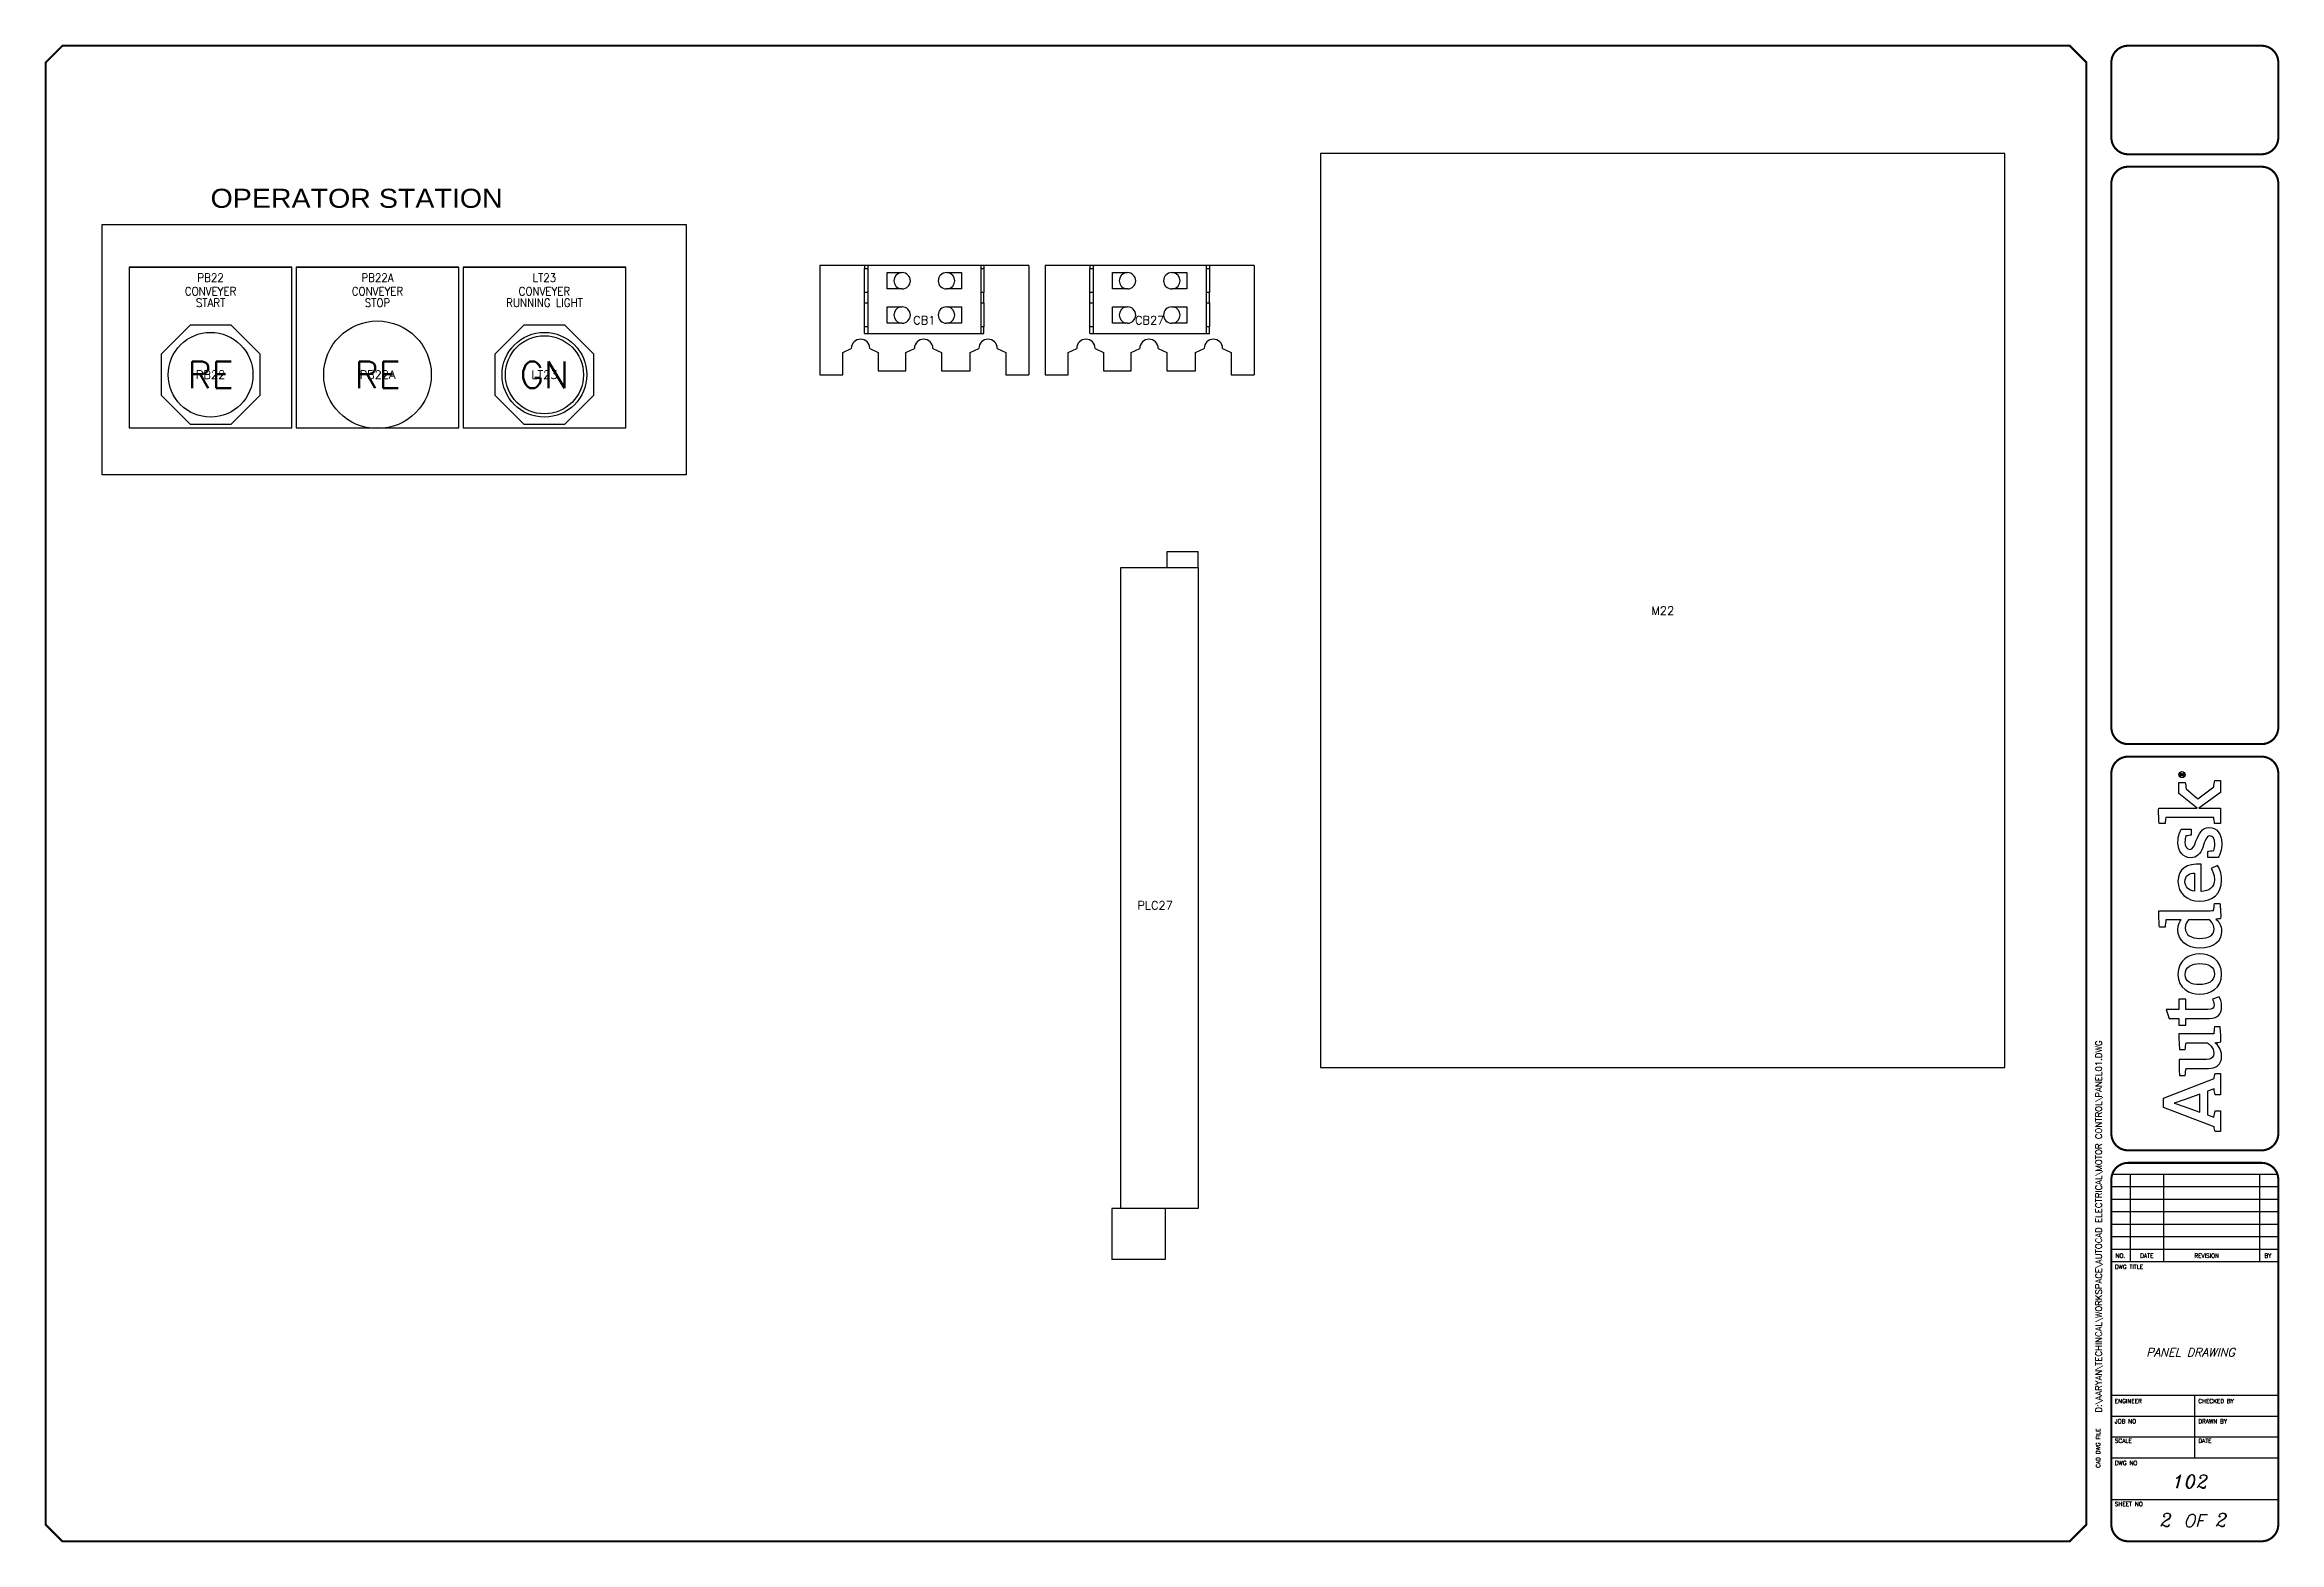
# Model space of a CAD drawing. Header units: inches. Extents: x 0 to 33.5, y 0 to 22.4.
import ezdxf
from ezdxf.enums import TextEntityAlignment as Align

# ---------------------------------------------------------------- set-up
doc = ezdxf.new("R2010")
doc.units = ezdxf.units.IN
doc.header["$MEASUREMENT"] = 0
for name, color, linetype in [('LAYER_1', 160, 'Continuous'), ('PMISC', 7, 'Continuous'), ('PNPD', 7, 'Continuous'), ('PNPG', 72, 'Continuous'), ('PNPT', 7, 'Continuous'), ('PSYMS', 7, 'Continuous'), ('PTAG', 150, 'Continuous'), ('SYMS', 7, 'Continuous'), ('TITLE', 7, 'Continuous')]:
    doc.layers.add(name, color=color, linetype=linetype)
doc.styles.add('ITALIC', font='ITALIC')
doc.styles.add('SIMPLEX', font='SIMPLEX')
doc.styles.add('WD', font='romans.shx')

# ---------------------------------------------------------------- blocks, each defined once
blk = doc.blocks.new('AI9-BLK2')
at = {"layer": 'LAYER_1', "color": 7}
blk.add_circle((0, 0), 2.03, dxfattribs=at)
blk.add_open_spline([(1.7, 0), (1.7, -1), (1, -1.8), (0, -1.8), (-1, -1.8), (-1.7, -1), (-1.7, 0), (-1.7, 1), (-1, 1.8), (0, 1.8), (1, 1.8), (1.7, 1), (1.7, 0)], degree=3, knots=[0, 0, 0, 0, 1, 1, 1, 2, 2, 2, 3, 3, 3, 4, 4, 4, 4], dxfattribs=at)
blk = doc.blocks.new('AI9-BLK1')
at = {"layer": 'LAYER_1', "color": 7}
for points, knots in [([(0.7, -1.1), (0.7, -1.1), (0.2, -0.4), (0.2, -0.4), (0.1, -0.2), (0, -0.2), (-0.1, -0.1), (0.3, 0), (0.5, 0.2), (0.5, 0.5), (0.5, 0.8), (0.3, 1.1), (-0.2, 1.1), (-0.2, 1.1), (-0.8, 1.1), (-0.8, 1.1), (-0.8, 1.1), (-0.8, -1.1), (-0.8, -1.1), (-0.8, -1.1), (-0.5, -1.1), (-0.5, -1.1), (-0.5, -1.1), (-0.5, -0.1), (-0.5, -0.1), (-0.4, -0.1), (-0.3, -0.2), (-0.2, -0.3), (-0.2, -0.3), (0.3, -1.1), (0.3, -1.1), (0.3, -1.1), (0.7, -1.1), (0.7, -1.1)], [0, 0, 0, 0, 1, 1, 1, 2, 2, 2, 3, 3, 3, 4, 4, 4, 5, 5, 5, 6, 6, 6, 7, 7, 7, 8, 8, 8, 9, 9, 9, 10, 10, 10, 11, 11, 11, 11]), ([(0.2, 0.5), (0.2, 0.2), (-0.1, 0.1), (-0.3, 0.1), (-0.3, 0.1), (-0.5, 0.1), (-0.5, 0.1), (-0.5, 0.1), (-0.5, 0.8), (-0.5, 0.8), (-0.5, 0.8), (-0.2, 0.8), (-0.2, 0.8), (0.1, 0.8), (0.2, 0.7), (0.2, 0.5)], [0, 0, 0, 0, 1, 1, 1, 2, 2, 2, 3, 3, 3, 4, 4, 4, 5, 5, 5, 5])]:
    blk.add_open_spline(points, degree=3, knots=knots, dxfattribs=at)
blk = doc.blocks.new('LOGO')
for points, knots in [([(35.2, 4.3), (35.2, 4.3), (22.1, 38.1), (22.1, 38.1), (22.1, 38.1), (16.1, 38.1), (16.1, 38.1), (16.1, 38.1), (3.2, 4.3), (3.2, 4.3), (2.2, 4.2), (0.9, 4), (0, 3.7), (0, 3.7), (0, 0), (0, 0), (0, 0), (13.7, 0), (13.7, 0), (13.7, 0), (13.7, 3.7), (13.7, 3.7), (12.4, 4), (10.9, 4.3), (9.5, 4.4), (9.5, 4.4), (11.1, 8.8), (11.1, 8.8), (11.1, 8.8), (26.8, 8.8), (26.8, 8.8), (26.8, 8.8), (28.4, 4.3), (28.4, 4.3), (27, 4.2), (25.8, 4), (24.5, 3.7), (24.5, 3.7), (24.5, 0), (24.5, 0), (24.5, 0), (38.7, 0), (38.7, 0), (38.7, 0), (38.7, 3.7), (38.7, 3.7), (37.9, 3.9), (36, 4.3), (35.2, 4.3)], [0, 0, 0, 0, 1, 1, 1, 2, 2, 2, 3, 3, 3, 4, 4, 4, 5, 5, 5, 6, 6, 6, 7, 7, 7, 8, 8, 8, 9, 9, 9, 10, 10, 10, 11, 11, 11, 12, 12, 12, 13, 13, 13, 14, 14, 14, 15, 15, 15, 16, 16, 16, 16]), ([(12.8, 13.8), (12.8, 13.8), (16.6, 24.3), (16.6, 24.3), (17.8, 27.5), (18.2, 28.8), (18.8, 30.9), (18.8, 30.9), (18.9, 30.9), (18.9, 30.9), (19.6, 28.9), (20, 27.5), (21.1, 24.3), (21.1, 24.3), (24.9, 13.8), (24.9, 13.8), (24.9, 13.8), (12.8, 13.8), (12.8, 13.8)], [0, 0, 0, 0, 1, 1, 1, 2, 2, 2, 3, 3, 3, 4, 4, 4, 5, 5, 5, 6, 6, 6, 6]), ([(70.8, 23.1), (70.8, 23.1), (70.8, 27.7), (70.8, 27.7), (70.8, 27.7), (75.3, 27.7), (75.3, 27.7), (75.3, 27.7), (75.3, 34.3), (75.3, 34.3), (75.3, 34.3), (81.3, 36.2), (81.3, 36.2), (81.3, 36.2), (81.3, 27.7), (81.3, 27.7), (81.3, 27.7), (88, 27.7), (88, 27.7), (88, 27.7), (88, 23.1), (88, 23.1), (88, 23.1), (81.3, 23.1), (81.3, 23.1), (81.3, 23.1), (81.3, 8.4), (81.3, 8.4), (81.3, 5.6), (82.1, 4.3), (84.3, 4.3), (86, 4.3), (87.5, 5.1), (88, 5.5), (88, 5.5), (89.7, 0.9), (89.7, 0.9), (88.7, 0.3), (86.5, -0.7), (83.2, -0.7), (77.6, -0.7), (75.3, 2.4), (75.3, 7.4), (75.3, 7.4), (75.3, 23.1), (75.3, 23.1), (75.3, 23.1), (70.8, 23.1), (70.8, 23.1)], [0, 0, 0, 0, 1, 1, 1, 2, 2, 2, 3, 3, 3, 4, 4, 4, 5, 5, 5, 6, 6, 6, 7, 7, 7, 8, 8, 8, 9, 9, 9, 10, 10, 10, 11, 11, 11, 12, 12, 12, 13, 13, 13, 14, 14, 14, 15, 15, 15, 16, 16, 16, 16]), ([(147.1, 4.7), (147.1, 5.4), (147, 6.1), (147, 6.9), (147, 6.9), (147, 41.1), (147, 41.1), (143.4, 41.2), (139.3, 41), (136.1, 40.7), (136.1, 40.7), (136.1, 37), (136.1, 37), (137.7, 36.8), (139.6, 36.6), (141, 36.4), (141, 36.4), (141, 36.4), (141, 36.4), (141, 36.4), (141, 26.2), (141, 26.2), (140, 27.1), (138, 28.4), (134.3, 28.4), (127.3, 28.4), (122, 22.6), (122, 13.8), (122, 4.5), (126.6, -0.7), (133.4, -0.7), (137.1, -0.7), (139.6, 1.1), (141.3, 3.1), (141.3, 2.1), (141.6, 0.6), (141.8, 0), (145.2, -0.2), (148.7, 0.1), (151.7, 0.4), (151.7, 0.4), (151.7, 4.1), (151.7, 4.1), (150.2, 4.2), (148.4, 4.5), (147.1, 4.7)], [0, 0, 0, 0, 1, 1, 1, 2, 2, 2, 3, 3, 3, 4, 4, 4, 5, 5, 5, 6, 6, 6, 7, 7, 7, 8, 8, 8, 9, 9, 9, 10, 10, 10, 11, 11, 11, 12, 12, 12, 13, 13, 13, 14, 14, 14, 15, 15, 15, 15]), ([(229.4, 4.6), (229.4, 4.6), (221.5, 15.2), (221.5, 15.2), (221.5, 15.2), (228, 23), (228, 23), (229.4, 23.1), (231.3, 23.3), (232.4, 23.6), (232.4, 23.6), (232.4, 27.7), (232.4, 27.7), (232.4, 27.7), (225, 27.7), (225, 27.7), (225, 27.7), (215.2, 15.6), (215.2, 15.6), (215.2, 15.6), (215.2, 41.2), (215.2, 41.2), (211.8, 41.3), (208.2, 41.2), (205.1, 40.9), (205.1, 40.9), (205.1, 36.9), (205.1, 36.9), (206.5, 36.8), (208, 36.6), (209.1, 36.5), (209.1, 36.5), (209.1, 4.5), (209.1, 4.5), (207.8, 4.4), (206.3, 4.2), (205.1, 4), (205.1, 4), (205.1, 0), (205.1, 0), (205.1, 0), (215.2, 0), (215.2, 0), (215.2, 0), (215.2, 14.5), (215.2, 14.5), (215.2, 14.5), (225.6, 0), (225.6, 0), (225.6, 0), (233.7, 0), (233.7, 0), (233.7, 0), (233.7, 3.8), (233.7, 3.8), (232.2, 4.2), (230.6, 4.4), (229.4, 4.6)], [0, 0, 0, 0, 1, 1, 1, 2, 2, 2, 3, 3, 3, 4, 4, 4, 5, 5, 5, 6, 6, 6, 7, 7, 7, 8, 8, 8, 9, 9, 9, 10, 10, 10, 11, 11, 11, 12, 12, 12, 13, 13, 13, 14, 14, 14, 15, 15, 15, 16, 16, 16, 17, 17, 17, 18, 18, 18, 19, 19, 19, 19]), ([(59.7, -0.1), (59.5, 0.6), (59.2, 2.6), (59.1, 3.8), (57.8, 2), (54.9, -0.7), (50.2, -0.7), (44.2, -0.7), (42, 3.1), (42, 8.1), (42, 8.1), (42, 22.9), (42, 22.9), (40.6, 23.2), (38.8, 23.4), (37.3, 23.5), (37.3, 23.5), (37.3, 27.3), (37.3, 27.3), (40.3, 27.6), (44.4, 27.8), (48, 27.6), (48, 27.6), (48, 9.3), (48, 9.3), (48, 6.2), (49.1, 4.5), (52.3, 4.5), (55.8, 4.5), (58.4, 7.9), (59, 8.6), (59, 8.6), (59, 23), (59, 23), (57.8, 23.2), (56, 23.4), (54.6, 23.5), (54.6, 23.5), (54.6, 27.3), (54.6, 27.3), (57.6, 27.7), (61.5, 27.8), (65, 27.7), (65, 27.7), (65, 4.6), (65, 4.6), (66.3, 4.4), (68.1, 4.2), (69.6, 4.1), (69.6, 4.1), (69.6, 0.3), (69.6, 0.3), (66.7, 0), (63, -0.2), (59.7, -0.1)], [0, 0, 0, 0, 1, 1, 1, 2, 2, 2, 3, 3, 3, 4, 4, 4, 5, 5, 5, 6, 6, 6, 7, 7, 7, 8, 8, 8, 9, 9, 9, 10, 10, 10, 11, 11, 11, 12, 12, 12, 13, 13, 13, 14, 14, 14, 15, 15, 15, 16, 16, 16, 17, 17, 17, 18, 18, 18, 18]), ([(104.8, -0.7), (95.2, -0.7), (91.4, 7), (91.4, 13.8), (91.4, 20.6), (95.1, 28.4), (104.6, 28.4), (114.1, 28.4), (118.3, 20.8), (118.3, 14), (118.3, 7.2), (114.2, -0.7), (104.8, -0.7)], [0, 0, 0, 0, 1, 1, 1, 2, 2, 2, 3, 3, 3, 4, 4, 4, 4]), ([(104.5, 23.6), (99.6, 23.6), (97.8, 19.5), (97.8, 14), (97.8, 8.5), (99.9, 4.1), (104.8, 4.1), (109.8, 4.1), (111.8, 8.2), (111.8, 13.8), (111.8, 19.3), (109.5, 23.6), (104.5, 23.6)], [0, 0, 0, 0, 1, 1, 1, 2, 2, 2, 3, 3, 3, 4, 4, 4, 4]), ([(141, 7.6), (140.3, 6.7), (138.2, 4.3), (135, 4.3), (130.5, 4.3), (128.5, 8.1), (128.5, 13.8), (128.5, 19.6), (130.9, 23.5), (135.4, 23.5), (138.3, 23.5), (139.9, 22.3), (141, 21.3), (141, 21.3), (141, 7.6), (141, 7.6)], [0, 0, 0, 0, 1, 1, 1, 2, 2, 2, 3, 3, 3, 4, 4, 4, 5, 5, 5, 5]), ([(167.6, 4.1), (171.4, 4.1), (173.8, 5.5), (175, 6.2), (175, 6.2), (177.1, 2.1), (177.1, 2.1), (175.5, 1.1), (172.6, -0.7), (167.2, -0.7), (158.2, -0.7), (153.3, 5.5), (153.3, 14), (153.3, 22.5), (158.9, 28.4), (166.4, 28.4), (174.6, 28.4), (178.7, 22.5), (177.9, 12.9), (177.9, 12.9), (159.8, 12.9), (159.8, 12.9), (160, 7.9), (162.3, 4.1), (167.6, 4.1)], [0, 0, 0, 0, 1, 1, 1, 2, 2, 2, 3, 3, 3, 4, 4, 4, 5, 5, 5, 6, 6, 6, 7, 7, 7, 8, 8, 8, 8]), ([(172, 17.3), (171.9, 20.8), (170.4, 23.7), (166.3, 23.7), (162.6, 23.7), (160.6, 21.2), (159.9, 17.3), (159.9, 17.3), (172, 17.3), (172, 17.3)], [0, 0, 0, 0, 1, 1, 1, 2, 2, 2, 3, 3, 3, 3]), ([(193.3, 16.4), (190.2, 17.6), (187.8, 18.3), (187.8, 20.5), (187.8, 22.6), (189.9, 23.7), (192.6, 23.7), (194.1, 23.7), (195.6, 23.5), (196.8, 23.1), (196.9, 21.9), (197.1, 20.1), (197.3, 19.6), (197.3, 19.6), (201.3, 19.6), (201.3, 19.6), (201.3, 19.6), (201.3, 26.1), (201.3, 26.1), (200.2, 26.8), (197.1, 28.4), (192.4, 28.4), (186.5, 28.4), (182.2, 25), (182.2, 20.1), (182.2, 15.7), (184.9, 13.4), (189.1, 11.9), (193.4, 10.4), (196.7, 9.3), (196.7, 7.2), (196.7, 5.1), (195, 3.9), (191.4, 3.9), (189.9, 3.9), (188.1, 4.1), (187, 4.6), (186.9, 5.9), (186.6, 7.8), (186.3, 8.4), (186.3, 8.4), (182.3, 8.4), (182.3, 8.4), (182.3, 8.4), (182.3, 1.6), (182.3, 1.6), (182.3, 1.6), (182.3, 1.6), (182.3, 1.6), (184.1, 0.5), (187.5, -0.8), (191.8, -0.8), (198.3, -0.8), (202.4, 2.6), (202.4, 7.8), (202.4, 12.5), (197.8, 14.6), (193.3, 16.4)], [0, 0, 0, 0, 1, 1, 1, 2, 2, 2, 3, 3, 3, 4, 4, 4, 5, 5, 5, 6, 6, 6, 7, 7, 7, 8, 8, 8, 9, 9, 9, 10, 10, 10, 11, 11, 11, 12, 12, 12, 13, 13, 13, 14, 14, 14, 15, 15, 15, 16, 16, 16, 17, 17, 17, 18, 18, 18, 19, 19, 19, 19])]:
    blk.add_open_spline(points, degree=3, knots=knots)
for name, p in [('AI9-BLK2', (237.6, 25.7)), ('AI9-BLK1', (237.8, 25.7))]:
    blk.add_blockref(name, p)
blk = doc.blocks.new('NO_NUM_acade_title')
at = {"layer": 'TITLE'}
for p, q in [((30.594, 22.177), (30.594, 20.781)), ((30.969, 5.531), (33.469, 5.531)), ((31.25, 5.531), (31.25, 4.219)), ((31.75, 5.531), (31.75, 4.219)), ((33.188, 5.531), (33.188, 4.219)), ((30.969, 5.344), (33.469, 5.344)), ((30.969, 5.156), (33.469, 5.156)), ((30.969, 4.969), (33.469, 4.969)), ((30.969, 4.781), (33.469, 4.781)), ((30.969, 4.594), (33.469, 4.594)), ((30.969, 4.406), (33.469, 4.406)), ((30.969, 4.219), (33.469, 4.219)), ((30.594, 0.281), (30.594, 2.214)), ((30.969, 2.219), (33.469, 2.219)), ((32.219, 1.281), (32.219, 2.219)), ((30.969, 1.906), (33.469, 1.906)), ((30.969, 1.594), (33.469, 1.594)), ((30.969, 1.281), (33.469, 1.281)), ((30.969, 0.656), (33.469, 0.656))]:
    blk.add_line(p, q, dxfattribs=at)
at = {"layer": 'TITLE', "const_width": 0.0312}
blk.add_lwpolyline([(30.594, 0.281), (30.594, 22.177), (30.344, 22.427), (0.281, 22.427), (0.031, 22.177), (0.031, 0.281), (0.281, 0.031), (30.344, 0.031)], close=True, dxfattribs=at)
for points in [[(31.219, 22.427, 0.414214), (30.969, 22.177, 0.414214)], [(33.469, 22.177, 0.414214), (33.219, 22.427, 0.414214)], [(30.969, 21.052, 0.414214), (31.219, 20.802, 0.414214)], [(33.219, 20.802, 0.414214), (33.469, 21.052, 0.414214)], [(31.219, 20.615, 0.414214), (30.969, 20.365, 0.414214)], [(33.469, 20.365, 0.414214), (33.219, 20.615, 0.414214)], [(30.969, 12.219, 0.414214), (31.219, 11.969, 0.414214)], [(33.219, 11.969, 0.414214), (33.469, 12.219, 0.414214)], [(31.219, 11.781, 0.414214), (30.969, 11.531, 0.414214)], [(33.469, 11.531, 0.414214), (33.219, 11.781, 0.414214)], [(30.969, 6.135, 0.414214), (31.219, 5.885, 0.414214)], [(33.219, 5.885, 0.414214), (33.469, 6.135, 0.414214)], [(31.219, 5.698, 0.414214), (30.969, 5.448, 0.414214)], [(33.469, 5.448, 0.414214), (33.219, 5.698, 0.414214)], [(30.969, 0.281, 0.414214), (31.219, 0.031, 0.414214)], [(33.219, 0.031, 0.414214), (33.469, 0.281, 0.414214)]]:
    blk.add_lwpolyline(points, format="xyb", dxfattribs=at)
for points in [[(33.219, 22.427), (31.219, 22.427)], [(30.969, 22.177), (30.969, 21.052)], [(33.469, 22.177), (33.469, 21.052)], [(33.219, 20.802), (31.219, 20.802)], [(33.219, 20.615), (31.219, 20.615)], [(30.969, 20.365), (30.969, 12.219)], [(33.469, 20.365), (33.469, 12.219)], [(31.219, 11.969), (33.219, 11.969)], [(31.219, 11.781), (33.219, 11.781)], [(31.219, 5.885), (33.219, 5.885)], [(31.219, 5.698), (33.219, 5.698)], [(30.969, 5.448), (30.969, 0.281)], [(33.469, 5.448), (33.469, 0.281)], [(31.219, 0.031), (33.219, 0.031)]]:
    blk.add_lwpolyline(points, dxfattribs=at)
at = {"layer": 'TITLE', "color": 7, "const_width": 0.0312}
for points in [[(30.969, 11.531), (30.969, 6.135)], [(33.469, 11.531), (33.469, 6.135)]]:
    blk.add_lwpolyline(points, dxfattribs=at)
at = {"xscale": 0.02250000000000085, "yscale": 0.02250000000000085, "zscale": 0.02250000000000085, "rotation": 90}
blk.add_blockref('LOGO', (32.605, 6.167), dxfattribs=at)
at = {"layer": 'TITLE', "color": 1, "style": 'SIMPLEX'}
for s, p in [('DWG TITLE', (31.021, 4.109)), ('ENGINEER', (31.021, 2.099)), ('CHECKED BY', (32.271, 2.099)), ('JOB NO', (31.021, 1.797)), ('DRAWN BY', (32.271, 1.797)), ('SCALE', (31.021, 1.505)), ('DATE', (32.271, 1.505)), ('DWG NO', (31.021, 1.172)), ('SHEET NO', (31.021, 0.557))]:
    blk.add_text(s, height=0.0625, dxfattribs=at).set_placement(p)
at = {"layer": 'TITLE', "color": 1}
for s, height, style, p in [('NO.', 0.0625, 'SIMPLEX', (31.104, 4.307)), ('DATE', 0.0625, 'SIMPLEX', (31.5, 4.307)), ('REVISION', 0.0625, 'SIMPLEX', (32.396, 4.307)), ('BY', 0.0625, 'SIMPLEX', (33.313, 4.307)), ('OF', 0.1875, 'ITALIC', (32.208, 0.339))]:
    blk.add_text(s, height=height, dxfattribs=dict(at, style=style)).set_placement(p, align=Align.MIDDLE)
at = {"layer": 'TITLE', "color": 1, "style": 'SIMPLEX'}
blk.add_text('CAD DWG FILE', height=0.0625, rotation=90, dxfattribs=at).set_placement((30.802, 1.13))
at = {"layer": 'TITLE', "color": 1, "style": 'ITALIC'}
for tag, height, p in [('TITLE#1', 0.125, (32.156, 3.406)), ('TITLE#2', 0.125, (32.156, 3.204)), ('TITLE#3', 0.125, (32.156, 3.001)), ('TITLE#4', 0.125, (32.156, 2.799)), ('DWG#', 0.2, (32.156, 0.826))]:
    blk.add_attdef(tag, text='', height=height, dxfattribs=at).set_placement(p, align=Align.CENTER)
at = {"layer": 'TITLE', "color": 1, "style": 'SIMPLEX'}
blk.add_attdef('CAD#', (30.826, 1.958), '', height=0.0938, rotation=90, dxfattribs=at)
at = {"layer": 'TITLE', "color": 1}
for tag, p, height, style in [('ENGINEER', (31.237, 1.958), 0.0938, 'ITALIC'), ('CHKDBY', (32.424, 1.958), 0.0938, 'ITALIC'), ('JOB#', (31.464, 1.644), 0.0938, 'SIMPLEX'), ('DRAWNBY', (32.494, 1.644), 0.0938, 'ITALIC'), ('SCALE', (31.353, 1.344), 0.0938, 'SIMPLEX'), ('DATE', (32.408, 1.344), 0.0938, 'SIMPLEX'), ('SHTS', (32.532, 0.25), 0.2, 'ITALIC')]:
    blk.add_attdef(tag, p, '', height=height, dxfattribs=dict(at, style=style))
at = {"layer": 'TITLE', "color": 1, "style": 'ITALIC'}
blk.add_attdef('SH#', text='', height=0.2, dxfattribs=at).set_placement((31.881, 0.25), align=Align.RIGHT)
at = {"layer": 'TITLE', "color": 7, "flags": 9}
blk.add_attdef('WD_TB', (31.219, 0.031), '', height=0.125, dxfattribs=at)
blk = doc.blocks.new('ABPB3R')
for p, q in [((-0.307, 0.742), (-0.742, 0.307)), ((0.307, 0.742), (-0.307, 0.742)), ((0.742, 0.307), (0.307, 0.742)), ((-0.742, 0.307), (-0.742, -0.307)), ((0.742, -0.307), (0.742, 0.307)), ((-0.742, -0.307), (-0.307, -0.742)), ((0.307, -0.742), (0.742, -0.307)), ((-0.307, -0.742), (0.307, -0.742))]:
    blk.add_line(p, q)
blk.add_circle((0, 0), 0.635)
at = {"style": 'WD'}
blk.add_attdef('COLOR', text='', height=0.4, dxfattribs=at).set_placement((0, 0), align=Align.MIDDLE)
blk = doc.blocks.new('ABPPB010R')
blk.add_circle((0, 0), 0.806)
at = {"style": 'WD'}
blk.add_attdef('COLOR', text='', height=0.4, dxfattribs=at).set_placement((0, 0), align=Align.MIDDLE_CENTER)
blk = doc.blocks.new('ABLT3G')
for p, q in [((-0.307, 0.742), (-0.742, 0.307)), ((0.307, 0.742), (-0.307, 0.742)), ((0.742, 0.307), (0.307, 0.742)), ((-0.742, 0.307), (-0.742, -0.307)), ((0.742, -0.307), (0.742, 0.307)), ((-0.742, -0.307), (-0.307, -0.742)), ((0.307, -0.742), (0.742, -0.307)), ((-0.307, -0.742), (0.307, -0.742))]:
    blk.add_line(p, q)
for radius in [0.635, 0.585]:
    blk.add_circle((0, 0), radius)
at = {"style": 'WD'}
blk.add_attdef('COLOR', text='', height=0.4, dxfattribs=at).set_placement((0, 0), align=Align.MIDDLE)
blk = doc.blocks.new('NPAB8HA')
for p, q in [((1.219, 1.609), (-1.219, 1.609)), ((-1.219, 1.609), (-1.219, -0.797)), ((-1.219, 1.609), (1.219, 1.609)), ((1.219, -0.797), (1.219, 1.609)), ((-1.219, -0.797), (1.219, -0.797))]:
    blk.add_line(p, q)
at = {"style": 'WD'}
for tag, height, width, flags, p in [('P_TAG1', 0.125, 0.9, 8, (0, 1.39)), ('DESC1', 0.125, 0.9, 8, (0, 1.188)), ('DESC2', 0.125, 0.9, 8, (0.001, 1.016)), ('MFG', 0.01, 0.9, 9, (0.328, 1)), ('DESC3', 0.125, 0.9, 8, (0.001, 0.844)), ('POS2', 0.1, 0.7, 8, (0.001, 0.703)), ('ASSYCODE', 0.01, 0.9, 9, (0.328, 0.969)), ('CAT', 0.01, 0.9, 9, (0.328, 0.984))]:
    blk.add_attdef(tag, text='', height=height, dxfattribs=dict(at, width=width, flags=flags)).set_placement(p, align=Align.CENTER)
at = {"style": 'WD', "width": 0.7, "flags": 8}
blk.add_attdef('POS1', text='', height=0.1, dxfattribs=at).set_placement((-0.311, 0.578), align=Align.RIGHT)
blk.add_attdef('POS3', (0.314, 0.578), '', height=0.1, dxfattribs=at)
blk = doc.blocks.new('ABESE520')
for p, q in [((0, 1.634), (0, 0)), ((0.671, 1.634), (0, 1.634)), ((0.719, 1.634), (0.671, 1.634)), ((0.671, 1.634), (0.671, 1.589)), ((0.671, 1.23), (0.671, 1.589)), ((0.671, 1.589), (0.719, 1.589)), ((2.411, 1.634), (0.719, 1.634)), ((0.719, 1.634), (0.719, 0.62)), ((1.01, 1.285), (1.01, 1.53)), ((1.01, 1.53), (1.234, 1.53)), ((1.896, 1.53), (2.12, 1.53)), ((2.12, 1.53), (2.12, 1.285)), ((2.459, 1.634), (2.411, 1.634)), ((2.411, 1.634), (2.411, 0.62)), ((2.411, 1.589), (2.459, 1.589)), ((2.459, 1.634), (2.459, 1.589)), ((3.13, 1.634), (2.459, 1.634)), ((2.459, 1.589), (2.459, 1.23)), ((3.13, 1.634), (3.13, 0)), ((0.671, 1.077), (0.671, 1.23)), ((0.719, 1.23), (0.671, 1.23)), ((0.671, 0.719), (0.671, 1.077)), ((0.671, 1.077), (0.719, 1.077)), ((1.234, 1.285), (1.01, 1.285)), ((1.01, 0.772), (1.01, 1.016)), ((1.01, 1.016), (1.234, 1.016)), ((2.12, 1.285), (1.896, 1.285)), ((1.896, 1.016), (2.12, 1.016)), ((2.12, 1.016), (2.12, 0.772)), ((2.459, 1.23), (2.411, 1.23)), ((2.411, 1.077), (2.459, 1.077)), ((2.459, 1.077), (2.459, 1.23)), ((2.459, 1.077), (2.459, 0.719)), ((0.671, 0.62), (0.671, 0.719)), ((0.719, 0.719), (0.671, 0.719)), ((1.234, 0.772), (1.01, 0.772)), ((2.12, 0.772), (1.896, 0.772)), ((2.459, 0.719), (2.411, 0.719)), ((2.459, 0.62), (2.459, 0.719)), ((0.344, 0.331), (0.472, 0.394)), ((0.671, 0.62), (0.719, 0.62)), ((0.719, 0.62), (2.411, 0.62)), ((0.748, 0.394), (0.876, 0.331)), ((1.289, 0.331), (1.417, 0.394)), ((1.693, 0.394), (1.821, 0.331)), ((2.254, 0.331), (2.382, 0.394)), ((2.411, 0.62), (2.459, 0.62)), ((2.657, 0.394), (2.785, 0.331)), ((0, 0), (0.344, 0)), ((0.344, 0), (0.344, 0.331)), ((0.876, 0.331), (0.876, 0.059)), ((0.876, 0.059), (1.289, 0.059)), ((1.289, 0.059), (1.289, 0.331)), ((1.821, 0.331), (1.821, 0.059)), ((1.821, 0.059), (2.254, 0.059)), ((2.254, 0.059), (2.254, 0.331)), ((2.785, 0.331), (2.785, 0)), ((2.785, 0), (3.13, 0))]:
    blk.add_line(p, q)
for centre, radius, start, end in [((1.234, 1.407), 0.125, 102.4783, 180), ((1.234, 1.407), 0.125, 180, 257.5217), ((1.234, 1.407), 0.122, 270, 90), ((1.896, 1.407), 0.122, 90, 270), ((1.896, 1.407), 0.125, 282.4783, 77.5217), ((1.234, 0.894), 0.125, 102.4783, 257.5217), ((1.234, 0.894), 0.122, 270, 90), ((1.896, 0.894), 0.122, 90, 270), ((1.896, 0.894), 0.125, 0, 77.5217), ((1.896, 0.894), 0.125, 282.4783, 0), ((0.61, 0.394), 0.138, 0, 180), ((1.555, 0.394), 0.138, 0, 180), ((2.52, 0.394), 0.138, 0, 180)]:
    blk.add_arc(centre, radius, start, end)
blk = doc.blocks.new('193-A_R6')
blk.add_lwpolyline([(0, 0), (10.25, 0), (10.25, 13.6875), (0, 13.6875)], close=True)
blk = doc.blocks.new('1771-IOsimple')
for p, q in [((0.8295, 10.6055), (1.2915, 10.6055)), ((0.8295, 10.3625), (0.8295, 10.6055)), ((1.2915, 10.3625), (1.2915, 10.6055)), ((0.1315, 10.3625), (1.2915, 10.3625)), ((0.1315, 0.7625), (0.1315, 10.3625)), ((1.2915, 10.3625), (1.2915, 0.7625)), ((1.2915, 0.7625), (0, 0.7625)), ((0, 0.7625), (0, 0)), ((0.799, 0.7625), (0.799, 0)), ((0.799, 0), (0, 0))]:
    blk.add_line(p, q)

msp = doc.modelspace()

# ---------------------------------------------------------------- linework, layer by layer
at = {"layer": 'SYMS'}
msp.add_lwpolyline([(0.875, 19.75), (9.625, 19.75), (9.625, 16), (0.875, 16)], close=True, dxfattribs=at)

# ---------------------------------------------------------------- block references
ref = msp.add_blockref('NO_NUM_acade_title', (0, 0))
ref.add_attrib('SHTS', '2', (32.532, 0.25), dxfattribs={"layer": 'TITLE', "color": 1, "height": 0.2, "style": 'ITALIC'})
ref.add_attrib('DWG#', '102', dxfattribs={"layer": 'TITLE', "color": 1, "height": 0.2, "style": 'ITALIC'}).set_placement((32.156, 0.826), align=Align.CENTER)
ref.add_attrib('TITLE#4', 'PANEL DRAWING', dxfattribs={"layer": 'TITLE', "color": 1, "height": 0.125, "style": 'ITALIC'}).set_placement((32.156, 2.799), align=Align.CENTER)
ref.add_attrib('SH#', '2', dxfattribs={"layer": 'TITLE', "color": 1, "height": 0.2, "style": 'ITALIC'}).set_placement((31.881, 0.25), align=Align.RIGHT)
ref.add_attrib('CAD#', 'D:\\AARYAN\\TECHINCAL\\WORKSPACE\\AUTOCAD ELECTRICAL\\MOTOR CONTROL\\PANEL01.DWG', (30.826, 1.958), dxfattribs={"layer": 'TITLE', "color": 1, "height": 0.09375, "rotation": 90, "style": 'SIMPLEX'})
at = {"layer": 'PNPG'}
ref = msp.add_blockref('NPAB8HA', (2.5, 17.5), dxfattribs=at)
ref.add_attrib('DESC2', 'START', dxfattribs={"layer": 'PNPD', "height": 0.125, "style": 'WD', "width": 0.9, "flags": 8}).set_placement((2.501, 18.516), align=Align.CENTER)
ref.add_attrib('DESC1', 'CONVEYER', dxfattribs={"layer": 'PNPD', "height": 0.125, "style": 'WD', "width": 0.9, "flags": 8}).set_placement((2.5, 18.688), align=Align.CENTER)
ref.add_attrib('P_TAG1', 'PB22', dxfattribs={"layer": 'PNPT', "height": 0.125, "style": 'WD', "width": 0.9, "flags": 8}).set_placement((2.5, 18.89), align=Align.CENTER)
ref = msp.add_blockref('NPAB8HA', (5, 17.5), dxfattribs=at)
ref.add_attrib('DESC2', 'STOP', dxfattribs={"layer": 'PNPD', "height": 0.125, "style": 'WD', "width": 0.9, "flags": 8}).set_placement((5.001, 18.516), align=Align.CENTER)
ref.add_attrib('DESC1', 'CONVEYER', dxfattribs={"layer": 'PNPD', "height": 0.125, "style": 'WD', "width": 0.9, "flags": 8}).set_placement((5, 18.688), align=Align.CENTER)
ref.add_attrib('P_TAG1', 'PB22A', dxfattribs={"layer": 'PNPT', "height": 0.125, "style": 'WD', "width": 0.9, "flags": 8}).set_placement((5, 18.89), align=Align.CENTER)
ref = msp.add_blockref('NPAB8HA', (7.5, 17.5), dxfattribs=at)
ref.add_attrib('DESC2', 'RUNNING LIGHT', dxfattribs={"layer": 'PNPD', "height": 0.125, "style": 'WD', "width": 0.9, "flags": 8}).set_placement((7.501, 18.516), align=Align.CENTER)
ref.add_attrib('DESC1', 'CONVEYER', dxfattribs={"layer": 'PNPD', "height": 0.125, "style": 'WD', "width": 0.9, "flags": 8}).set_placement((7.5, 18.688), align=Align.CENTER)
ref.add_attrib('P_TAG1', 'LT23', dxfattribs={"layer": 'PNPT', "height": 0.125, "style": 'WD', "width": 0.9, "flags": 8}).set_placement((7.5, 18.89), align=Align.CENTER)
at = {"layer": 'PSYMS'}
ref = msp.add_blockref('193-A_R6', (19.125, 7.125), dxfattribs=at)
ref.add_attrib('P_TAG1', 'M22', dxfattribs={"layer": 'PTAG', "height": 0.125, "style": 'WD', "flags": 8}).set_placement((24.25, 13.969), align=Align.MIDDLE_CENTER)
ref = msp.add_blockref('ABESE520', (11.625, 17.5), dxfattribs=at)
ref.add_attrib('P_TAG1', 'CB1', dxfattribs={"layer": 'PTAG', "height": 0.125, "style": 'WD', "flags": 8}).set_placement((13.19, 18.317), align=Align.MIDDLE_CENTER)
ref = msp.add_blockref('ABESE520', (15, 17.5), dxfattribs=at)
ref.add_attrib('P_TAG1', 'CB27', dxfattribs={"layer": 'PTAG', "height": 0.125, "style": 'WD', "flags": 8}).set_placement((16.565, 18.317), align=Align.MIDDLE_CENTER)
ref = msp.add_blockref('ABPB3R', (2.5, 17.5), dxfattribs=at)
ref.add_attrib('COLOR', 'RE', dxfattribs={"layer": 'PMISC', "height": 0.4, "style": 'WD'}).set_placement((2.5, 17.5), align=Align.MIDDLE)
ref.add_attrib('P_TAG1', 'PB22', dxfattribs={"layer": 'PTAG', "height": 0.125, "style": 'WD', "flags": 8}).set_placement((2.5, 17.5), align=Align.MIDDLE_CENTER)
ref = msp.add_blockref('ABPPB010R', (5, 17.5), dxfattribs=at)
ref.add_attrib('COLOR', 'RE', dxfattribs={"layer": 'PMISC', "height": 0.4, "style": 'WD'}).set_placement((5, 17.5), align=Align.MIDDLE_CENTER)
ref.add_attrib('P_TAG1', 'PB22A', dxfattribs={"layer": 'PTAG', "height": 0.125, "style": 'WD', "flags": 8}).set_placement((5, 17.5), align=Align.MIDDLE_CENTER)
ref = msp.add_blockref('ABLT3G', (7.5, 17.5), dxfattribs=at)
ref.add_attrib('COLOR', 'GN', dxfattribs={"layer": 'PMISC', "height": 0.4, "style": 'WD'}).set_placement((7.5, 17.5), align=Align.MIDDLE)
ref.add_attrib('P_TAG1', 'LT23', dxfattribs={"layer": 'PTAG', "height": 0.125, "style": 'WD', "flags": 8}).set_placement((7.5, 17.5), align=Align.MIDDLE_CENTER)
ref = msp.add_blockref('1771-IOsimple', (16, 4.25), dxfattribs=at)
ref.add_attrib('P_TAG1', 'PLC27', dxfattribs={"layer": 'PTAG', "height": 0.125, "style": 'WD', "flags": 8}).set_placement((16.646, 9.553), align=Align.MIDDLE_CENTER)

# ---------------------------------------------------------------- texts
at = {"layer": 'SYMS'}
msp.add_text('OPERATOR STATION', height=0.28533, dxfattribs=at).set_placement((2.5, 20), (6.875, 20), align=Align.ALIGNED)

doc.saveas('drawing.dxf')
